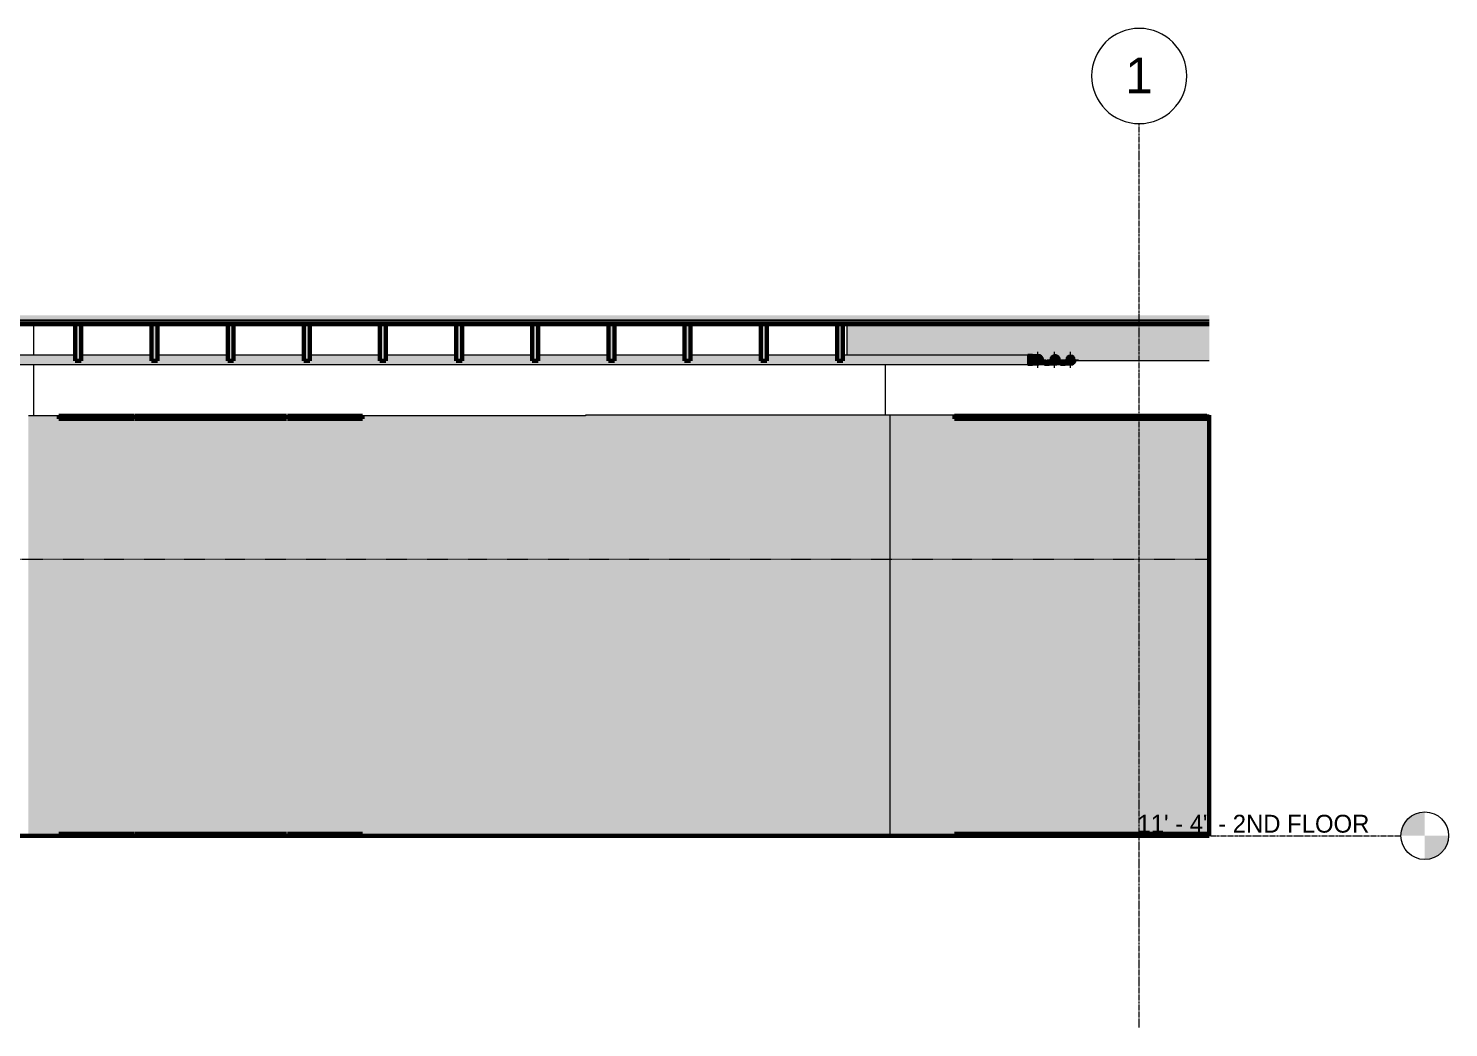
# Model space of a CAD drawing. Header units: inches. Extents: x -3547 to 1531, y 88 to 469.
# Drawn here: x -1396.8 to -1038.8, y 87.6 to 339.5 of the extents above; entities that cross this region are included whole.
import ezdxf

# ---------------------------------------------------------------- set-up
doc = ezdxf.new("R2010")
doc.units = ezdxf.units.IN
doc.header["$MEASUREMENT"] = 0
doc.linetypes.add('Aligning Line 1_8_', pattern=[0.25, 0.125, -0.125])
doc.linetypes.add('Grid Line 1_2_', pattern=[0.875, 0.5, -0.125, 0.125, -0.125])
for name, color, linetype, lineweight in [('0-2', 254, 'Continuous', 5), ('0-3', 165, 'Continuous', 5), ('0-4', 10, 'Continuous', 5), ('A-CLNG', 13, 'Continuous', 18), ('A-CLNG-1', 13, 'Continuous', 60), ('A-FLOR', 192, 'Continuous', 18), ('A-FLOR-1', 31, 'Continuous', 18), ('A-FLOR-2', 8, 'Continuous', 5), ('A-FLOR-3', 7, 'Continuous', 18), ('A-FLOR-4', 250, 'Continuous', 60), ('A-FLOR-5', 192, 'Continuous', 60), ('A-FLOR-LEVL', 51, 'Continuous', 9), ('A-FLOR-LEVL-1', 51, 'Grid Line 1_2_', 9), ('A-FLOR-LEVL-2', 9, 'Continuous', 9), ('A-FLOR-LEVL-3', 147, 'Continuous', 9), ('A-FLOR-MCUT-1', 7, 'Continuous', 18), ('A-FLOR-PATT-1', 253, 'Continuous', 9), ('G-ANNO-SYMB-1', 147, 'Aligning Line 1_8_', 9), ('I-WALL', 2, 'Continuous', 18), ('I-WALL-1', 2, 'Continuous', 5), ('I-WALL-2', 2, 'Continuous', 60), ('P-PIPE', 3, 'Continuous', 9), ('P-PIPE-1', 3, 'Continuous', 5), ('P-PIPE-CNTR', 3, 'Continuous', 9), ('S-BEAM', 12, 'Continuous', 9), ('S-BEAM-1', 12, 'Continuous', 60), ('S-GRID-1', 1, 'Grid Line 1_2_', 9), ('S-GRID-IDEN', 1, 'Continuous', 9), ('S-GRID-IDEN-1', 147, 'Continuous', 9)]:
    doc.layers.add(name, color=color, linetype=linetype, lineweight=lineweight)
doc.styles.add('Arial', font='arial.ttf', dxfattribs={"height": 9})
doc.styles.add('Century Gothic', font='ufonts.com_century-gothic.ttf', dxfattribs={"height": 4.5})
pattern_1 = [(0, (0.359, 0), (15.36, 3.84), [0.634, -10.886, 0.634, -10.886, -61.44]), (0, (0.359, 0), (15.36, 3.84), [-23.04, 0.634, -22.406, 0.634, -10.886, -26.88]), (0, (0.359, 0), (15.36, 3.84), [-57.6, 0.634, -7.046, 0.634, -18.566]), (120, (6.119, 1.92), (-11.0055376, 11.38215), [0.634, -10.886, 0.634, -10.886, -61.44]), (120, (6.119, 1.92), (-11.0055376, 11.38215), [-23.04, 0.634, -22.406, 0.634, -10.886, -26.88]), (120, (6.119, 1.92), (-11.0055376, 11.38215), [-57.6, 0.634, -7.046, 0.634, -18.566]), (240, (8.039, 9.6), (-4.3544624, -15.22215), [0.634, -10.886, 0.634, -10.886, -61.44]), (240, (8.039, 9.6), (-4.3544624, -15.22215), [-23.04, 0.634, -22.406, 0.634, -10.886, -26.88]), (240, (8.039, 9.6), (-4.3544624, -15.22215), [-57.6, 0.634, -7.046, 0.634, -18.566])]

# ---------------------------------------------------------------- blocks, each defined once
blk = doc.blocks.new('Level - Level Head - Circle-V13-Elevation 10 - c')
at = {"layer": 'A-FLOR-LEVL'}
h = blk.add_hatch(color=256, dxfattribs=at)
edge = h.paths.add_edge_path(flags=0)
edge.add_line((3553.3, 136), (3547.3, 136))
edge.add_arc((3553.3, 136), 6, 90, 180, ccw=False)
edge.add_line((3553.3, 142), (3553.3, 136))
h = blk.add_hatch(color=256, dxfattribs=at)
edge = h.paths.add_edge_path(flags=0)
edge.add_line((3553.3, 130), (3553.3, 136))
edge.add_line((3553.3, 136), (3559.3, 136))
edge.add_arc((3553.3, 136), 6, -90, 0, ccw=False)
at = {"layer": 'A-FLOR-LEVL-2'}
blk.add_circle((3553.3, 136), 6, dxfattribs=at)
blk = doc.blocks.new('CTR - 2nd Phase_rvt-2-Elevation 10 - c')
at = {"layer": 'A-FLOR-LEVL-1'}
blk.add_line((2400.34, 136), (3547.3, 136), dxfattribs=at)
at = {"layer": '0-2'}
blk.add_blockref('Level - Level Head - Circle-V13-Elevation 10 - c', (0, 0), dxfattribs=at)
at = {"layer": 'A-FLOR-LEVL', "insert": (3480.87, 141.28), "char_height": 4.5, "width": 73.629, "attachment_point": 1, "style": 'Century Gothic'}
blk.add_mtext('11\' - 4" - 2ND FLOOR', dxfattribs=at)
blk = doc.blocks.new('Level - Level Head - Circle-V14-Elevation 10 - c')
at = {"layer": 'A-FLOR-LEVL'}
h = blk.add_hatch(color=256, dxfattribs=at)
edge = h.paths.add_edge_path(flags=0)
edge.add_line((3553.3, 136), (3547.3, 136))
edge.add_arc((3553.3, 136), 6, 90, 180, ccw=False)
edge.add_line((3553.3, 142), (3553.3, 136))
h = blk.add_hatch(color=256, dxfattribs=at)
edge = h.paths.add_edge_path(flags=0)
edge.add_line((3553.3, 130), (3553.3, 136))
edge.add_line((3553.3, 136), (3559.3, 136))
edge.add_arc((3553.3, 136), 6, 270, 360, ccw=False)
at = {"layer": 'A-FLOR-LEVL-3'}
blk.add_circle((3553.3, 136), 6, dxfattribs=at)
blk = doc.blocks.new('CTR - 1st Phase - Unit Layouts_rvt-2-Elevation 10 - c')
at = {"layer": 'A-FLOR-LEVL-1'}
blk.add_line((2400.34, 136), (3547.3, 136), dxfattribs=at)
at = {"layer": '0-3'}
blk.add_blockref('Level - Level Head - Circle-V14-Elevation 10 - c', (0, 0), dxfattribs=at)
at = {"layer": 'A-FLOR-LEVL', "insert": (3480.87, 141.28), "char_height": 4.5, "width": 73.629, "attachment_point": 1, "style": 'Century Gothic'}
blk.add_mtext('11\' - 4" - 2ND FLOOR', dxfattribs=at)
blk = doc.blocks.new('Grid - Grid Head - Circle-50561-Elevation 10 - c')
at = {"layer": 'S-GRID-IDEN-1'}
for start, end in [(0, 180), (180, 360)]:
    blk.add_arc((3481.32, 327.54), 12, start, end, dxfattribs=at)
blk = doc.blocks.new('CTR - 1st Phase - Shell_rvt-2-Elevation 10 - c')
at = {"layer": 'A-FLOR-1'}
blk.add_hatch(color=256, dxfattribs=at).paths.add_polyline_path([(2547.17, 265), (3498.95, 265), (3498.95, 265.75), (2448.71, 265.75), (2448.71, 265), (2538.97, 265)], flags=0)
at = {"layer": 'A-FLOR-2'}
blk.add_hatch(color=256, dxfattribs=at).paths.add_polyline_path([(3466.13, 265.75), (3498.95, 265.75), (3498.95, 266), (2448.71, 266), (2448.71, 265.75), (3457.92, 265.75)], flags=0)
at = {"layer": 'A-FLOR-PATT-1'}
h = blk.add_hatch(dxfattribs=at)
h.set_pattern_fill('FP_2', color=256, style=0, pattern_type=2)
h.set_pattern_definition(pattern_1)
h.paths.add_polyline_path([(3466.13, 266), (3498.95, 266), (3498.95, 267.18), (2448.71, 267.18), (2448.71, 266), (3457.92, 266)], flags=0)
h = blk.add_hatch(dxfattribs=at)
h.set_pattern_fill('FP_2', color=256, style=0, pattern_type=2)
h.set_pattern_definition(pattern_1)
h.paths.add_polyline_path([(2973.83, 135.98), (3498.95, 135.98), (3498.95, 136), (2448.71, 136), (2448.71, 135.98), (2908.19, 135.98)], flags=0)
at = {"layer": 'A-FLOR-3'}
for p, q in [((3202.57, 265), (3202.57, 257.19)), ((3202.57, 254.81), (3202.57, 241.88)), ((3417.27, 254.81), (3417.27, 242))]:
    blk.add_line(p, q, dxfattribs=at)
at = {"layer": 'A-FLOR-4'}
for p, q in [((2448.71, 265), (3498.95, 265)), ((3498.95, 136), (2448.71, 136))]:
    blk.add_line(p, q, dxfattribs=at)
at = {"layer": 'A-FLOR-LEVL-1'}
blk.add_line((2400.34, 136), (3547.3, 136), dxfattribs=at)
at = {"layer": 'A-FLOR-MCUT-1'}
for p, q in [((3498.95, 266), (2448.71, 266)), ((3498.95, 265.75), (2448.71, 265.75))]:
    blk.add_line(p, q, dxfattribs=at)
at = {"layer": 'G-ANNO-SYMB-1'}
blk.add_line((2448.71, 205.76), (3498.95, 205.76), dxfattribs=at)
at = {"layer": 'S-GRID-1'}
blk.add_line((3481.32, 87.62), (3481.32, 315.54), dxfattribs=at)
at = {"layer": '0-3'}
for name in ['Grid - Grid Head - Circle-50561-Elevation 10 - c', 'Level - Level Head - Circle-V14-Elevation 10 - c']:
    blk.add_blockref(name, (0, 0), dxfattribs=at)
at = {"layer": 'A-FLOR-LEVL', "insert": (3480.87, 141.28), "char_height": 4.5, "width": 73.629, "attachment_point": 1, "style": 'Century Gothic'}
blk.add_mtext('11\' - 4" - 2ND FLOOR', dxfattribs=at)
at = {"layer": 'S-GRID-IDEN', "insert": (3477.76, 332.18), "char_height": 9, "width": 8.484, "attachment_point": 1, "style": 'Arial'}
blk.add_mtext('1', dxfattribs=at)
blk = doc.blocks.new('CTR - 1st Phase -Stairs _ Elevators_rvt-2-Elevation 10 - c')
at = {"layer": 'A-FLOR-LEVL-1'}
blk.add_line((2400.34, 136), (3547.3, 136), dxfattribs=at)
at = {"layer": '0-3'}
blk.add_blockref('Level - Level Head - Circle-V14-Elevation 10 - c', (0, 0), dxfattribs=at)
at = {"layer": 'A-FLOR-LEVL', "insert": (3480.87, 141.28), "char_height": 4.5, "width": 73.629, "attachment_point": 1, "style": 'Century Gothic'}
blk.add_mtext('11\' - 4" - 2ND FLOOR', dxfattribs=at)
blk = doc.blocks.new('Dimension Lumber - 2x10-2055076-Elevation 10 - c')
at = {"layer": 'S-BEAM'}
blk.add_hatch(color=256, dxfattribs=at).paths.add_polyline_path([(3387.16, 255.75), (3387.44, 255.75), (3387.44, 265), (3385.94, 265), (3385.94, 255.75), (3386.13, 255.75)], flags=0)
at = {"layer": 'S-BEAM-1'}
for p, q in [((3387.44, 265), (3385.94, 265)), ((3385.94, 265), (3385.94, 255.75)), ((3387.44, 255.75), (3387.44, 265)), ((3385.94, 255.75), (3387.44, 255.75))]:
    blk.add_line(p, q, dxfattribs=at)
blk = doc.blocks.new('Dimension Lumber - 2x10-2055077-Elevation 10 - c')
at = {"layer": 'S-BEAM'}
blk.add_hatch(color=256, dxfattribs=at).paths.add_polyline_path([(3251.55, 255.75), (3253.05, 255.76), (3253.05, 265), (3251.55, 265), (3251.55, 255.76)], flags=0)
at = {"layer": 'S-BEAM-1'}
for p, q in [((3253.05, 265), (3251.55, 265)), ((3251.55, 265), (3251.55, 255.75)), ((3253.05, 255.75), (3253.05, 265)), ((3251.55, 255.75), (3253.05, 255.75))]:
    blk.add_line(p, q, dxfattribs=at)
blk = doc.blocks.new('Dimension Lumber - 2x10-2056818-Elevation 10 - c')
at = {"layer": 'S-BEAM'}
h = blk.add_hatch(color=256, dxfattribs=at)
h.paths.add_polyline_path([(3455.68, 257.34), (3455.33, 257.27), (3455.43, 257.3), (3455.64, 257.34)], flags=0)
h.paths.add_polyline_path([(3458.85, 255.75), (3458.81, 256), (3458.85, 256.31), (3458.97, 256.59), (3459.16, 256.84), (3459.41, 257.03), (3459.69, 257.15), (3460, 257.19), (3460.31, 257.15), (3460.59, 257.03), (3460.84, 256.84), (3461.03, 256.59), (3461.15, 256.31), (3461.19, 256), (3461.15, 255.75), (3462.85, 255.75), (3462.81, 256), (3462.85, 256.31), (3462.97, 256.59), (3463.16, 256.84), (3463.41, 257.03), (3463.69, 257.15), (3464.08, 257.18), (3464.31, 257.15), (3464.59, 257.03), (3464.84, 256.84), (3465.03, 256.59), (3465.15, 256.31), (3465.19, 256), (3465.15, 255.75), (3498.95, 255.75), (3498.95, 265), (3407.67, 265), (3407.67, 257.19), (3453.23, 257.19), (3453.23, 257.34), (3455.87, 257.33), (3456.11, 257.3), (3456.43, 257.16), (3456.72, 256.93), (3456.92, 256.67), (3457.06, 256.31), (3457.1, 256), (3457.07, 255.75), (3458.81, 255.75)], flags=0)
for p, q in [((3407.67, 257.19), (3407.67, 265)), ((3458.85, 255.75), (3457.07, 255.75)), ((3462.85, 255.75), (3461.15, 255.75)), ((3498.95, 255.75), (3465.15, 255.75))]:
    blk.add_line(p, q, dxfattribs=at)
blk = doc.blocks.new('Elbow - PVC - Sch 40 - Standard-2079255-Elevation 10 - c')
at = {"layer": 'P-PIPE'}
for points in [[(3462.62, 254.66), (3462.62, 255.75), (3461.47, 255.75), (3461.47, 254.66), (3462.03, 254.66)], [(3462.62, 254.66), (3463.92, 254.67), (3463.61, 254.72), (3463.27, 254.88), (3463, 255.11), (3462.82, 255.37), (3462.7, 255.67), (3462.69, 255.75), (3462.62, 255.75), (3462.62, 254.7)], [(3464, 254.66), (3464.35, 254.7), (3464.73, 254.88), (3464.95, 255.05), (3465.19, 255.38), (3465.3, 255.69), (3465.31, 255.75), (3465.15, 255.75), (3465.15, 255.69), (3464.99, 255.36), (3464.84, 255.16), (3464.59, 254.97), (3464.31, 254.85), (3464, 254.81), (3463.62, 254.88), (3463.35, 255.01), (3463.16, 255.16), (3462.97, 255.41), (3462.81, 255.75), (3462.69, 255.75), (3462.7, 255.65), (3462.85, 255.31), (3463.05, 255.05), (3463.41, 254.8), (3463.69, 254.7)]]:
    blk.add_hatch(color=256, dxfattribs=at).paths.add_polyline_path(points, flags=0)
for q in [(3461.47, 255.75), (3462.62, 254.66)]:
    blk.add_line((3461.47, 254.66), q, dxfattribs=at)
at = {"layer": 'P-PIPE', "flags": 128}
for points in [[(3464, 254.66), (3464, 254.66), (3464, 254.66), (3463.99, 254.66), (3463.98, 254.66), (3463.97, 254.66), (3463.96, 254.66), (3463.95, 254.66), (3463.93, 254.66), (3463.91, 254.66), (3463.89, 254.66), (3463.87, 254.66), (3463.84, 254.66), (3463.82, 254.66), (3463.79, 254.66), (3463.76, 254.66), (3463.73, 254.66), (3463.69, 254.66), (3463.66, 254.66), (3463.62, 254.66), (3463.58, 254.66), (3463.54, 254.66), (3463.5, 254.66), (3463.46, 254.66), (3463.41, 254.66), (3463.37, 254.66), (3463.32, 254.66), (3463.27, 254.66), (3463.22, 254.66), (3463.17, 254.66), (3463.12, 254.66), (3463.07, 254.66), (3463.02, 254.66), (3462.97, 254.66), (3462.91, 254.66), (3462.86, 254.66), (3462.8, 254.66), (3462.75, 254.66), (3462.69, 254.66), (3462.64, 254.66), (3462.62, 254.66)], [(3465.32, 255.73), (3465.31, 255.68), (3465.29, 255.63), (3465.28, 255.58), (3465.26, 255.53), (3465.24, 255.48), (3465.22, 255.43), (3465.19, 255.38), (3465.17, 255.33), (3465.14, 255.29), (3465.11, 255.24), (3465.08, 255.2), (3465.05, 255.15), (3465.01, 255.11), (3464.97, 255.07), (3464.94, 255.04), (3464.9, 255), (3464.86, 254.96), (3464.81, 254.93), (3464.77, 254.9), (3464.73, 254.87), (3464.68, 254.84), (3464.63, 254.81), (3464.59, 254.79), (3464.54, 254.77), (3464.49, 254.75), (3464.44, 254.73), (3464.39, 254.71), (3464.33, 254.7), (3464.28, 254.69), (3464.23, 254.68), (3464.18, 254.67), (3464.12, 254.66), (3464.07, 254.66), (3464.01, 254.66), (3464, 254.66)]]:
    blk.add_lwpolyline(points, dxfattribs=at)
at = {"layer": 'P-PIPE'}
blk.add_arc((3464, 256), 1.34, 190.7804, 349.2196, dxfattribs=at)
blk = doc.blocks.new('Elbow - PVC - Sch 40 - Standard-V7-Elevation 10 - c')
at = {"layer": 'P-PIPE'}
for points in [[(3457.92, 254.66), (3458.62, 254.66), (3458.62, 255.75), (3457.47, 255.75), (3457.47, 254.66)], [(3458.62, 254.66), (3459.92, 254.67), (3459.65, 254.7), (3459.27, 254.88), (3459, 255.11), (3458.8, 255.41), (3458.7, 255.69), (3458.69, 255.75), (3458.62, 255.75), (3458.62, 254.7)], [(3460, 254.66), (3460.35, 254.7), (3460.73, 254.88), (3461, 255.11), (3461.2, 255.41), (3461.3, 255.69), (3461.31, 255.75), (3461.15, 255.75), (3461.15, 255.69), (3460.99, 255.36), (3460.84, 255.16), (3460.59, 254.97), (3460.31, 254.85), (3459.97, 254.82), (3459.62, 254.88), (3459.35, 255.01), (3459.16, 255.16), (3458.95, 255.46), (3458.81, 255.75), (3458.69, 255.75), (3458.7, 255.65), (3458.85, 255.31), (3459.05, 255.05), (3459.41, 254.8), (3459.65, 254.7), (3459.97, 254.66)]]:
    blk.add_hatch(color=256, dxfattribs=at).paths.add_polyline_path(points, flags=0)
for q in [(3457.47, 255.75), (3458.62, 254.66)]:
    blk.add_line((3457.47, 254.66), q, dxfattribs=at)
at = {"layer": 'P-PIPE', "flags": 128}
for points in [[(3460, 254.66), (3460, 254.66), (3460, 254.66), (3459.99, 254.66), (3459.98, 254.66), (3459.97, 254.66), (3459.96, 254.66), (3459.95, 254.66), (3459.93, 254.66), (3459.91, 254.66), (3459.89, 254.66), (3459.87, 254.66), (3459.84, 254.66), (3459.82, 254.66), (3459.79, 254.66), (3459.76, 254.66), (3459.73, 254.66), (3459.69, 254.66), (3459.66, 254.66), (3459.62, 254.66), (3459.58, 254.66), (3459.54, 254.66), (3459.5, 254.66), (3459.46, 254.66), (3459.41, 254.66), (3459.37, 254.66), (3459.32, 254.66), (3459.27, 254.66), (3459.22, 254.66), (3459.17, 254.66), (3459.12, 254.66), (3459.07, 254.66), (3459.02, 254.66), (3458.97, 254.66), (3458.91, 254.66), (3458.86, 254.66), (3458.8, 254.66), (3458.75, 254.66), (3458.69, 254.66), (3458.64, 254.66), (3458.62, 254.66)], [(3459.75, 257.34), (3459.78, 257.34), (3459.81, 257.34), (3459.84, 257.34), (3459.86, 257.34), (3459.89, 257.34), (3459.91, 257.34), (3459.93, 257.34), (3459.94, 257.34), (3459.96, 257.34), (3459.97, 257.34), (3459.98, 257.34), (3459.99, 257.34), (3459.99, 257.34), (3460, 257.34), (3460, 257.34), (3460, 257.34)], [(3461.34, 256), (3461.34, 255.95), (3461.34, 255.89), (3461.33, 255.84), (3461.33, 255.79), (3461.32, 255.73), (3461.31, 255.68), (3461.29, 255.63), (3461.28, 255.58), (3461.26, 255.53), (3461.24, 255.48), (3461.22, 255.43), (3461.19, 255.38), (3461.17, 255.33), (3461.14, 255.29), (3461.11, 255.24), (3461.08, 255.2), (3461.05, 255.15), (3461.01, 255.11), (3460.97, 255.07), (3460.94, 255.04), (3460.9, 255), (3460.86, 254.96), (3460.81, 254.93), (3460.77, 254.9), (3460.73, 254.87), (3460.68, 254.84), (3460.63, 254.81), (3460.59, 254.79), (3460.54, 254.77), (3460.49, 254.75), (3460.44, 254.73), (3460.39, 254.71), (3460.33, 254.7), (3460.28, 254.69), (3460.23, 254.68), (3460.18, 254.67), (3460.12, 254.66), (3460.07, 254.66), (3460.01, 254.66), (3460, 254.66)], [(3460.03, 257.34), (3460.05, 257.34), (3460.11, 257.34), (3460.16, 257.33), (3460.21, 257.33), (3460.27, 257.32), (3460.32, 257.31), (3460.37, 257.29), (3460.42, 257.28), (3460.47, 257.26), (3460.52, 257.24), (3460.57, 257.22), (3460.62, 257.19), (3460.67, 257.17), (3460.71, 257.14), (3460.76, 257.11), (3460.8, 257.08), (3460.85, 257.05), (3460.89, 257.01), (3460.93, 256.97), (3460.96, 256.94), (3461, 256.9), (3461.04, 256.86), (3461.07, 256.81), (3461.1, 256.77), (3461.13, 256.73), (3461.16, 256.68), (3461.19, 256.63), (3461.21, 256.59), (3461.23, 256.54), (3461.25, 256.49), (3461.27, 256.44), (3461.29, 256.39), (3461.3, 256.33), (3461.31, 256.28), (3461.32, 256.23), (3461.33, 256.18), (3461.34, 256.12), (3461.34, 256.07), (3461.34, 256.01), (3461.34, 256)]]:
    blk.add_lwpolyline(points, dxfattribs=at)
at = {"layer": 'P-PIPE'}
blk.add_arc((3460, 256), 1.34, 190.7804, 349.2196, dxfattribs=at)
blk = doc.blocks.new('Elbow - PVC - Sch 40 - Standard-V8-Elevation 10 - c')
at = {"layer": 'P-PIPE'}
for points in [[(3453.82, 256), (3454.38, 256), (3454.38, 257.34), (3453.23, 257.34), (3453.23, 256)], [(3454.38, 254.66), (3454.38, 256), (3453.23, 256), (3453.23, 254.66), (3453.82, 254.66)], [(3454.41, 256), (3454.46, 256.35), (3454.61, 256.69), (3454.85, 256.98), (3455.14, 257.19), (3455.43, 257.31), (3455.64, 257.34), (3454.59, 257.34), (3454.38, 257.34), (3454.38, 256), (3454.4, 256)], [(3455.76, 254.66), (3455.37, 254.72), (3455.02, 254.88), (3454.76, 255.11), (3454.56, 255.41), (3454.45, 255.69), (3454.4, 256), (3454.38, 256), (3454.38, 254.66), (3455.68, 254.66)]]:
    blk.add_hatch(color=256, dxfattribs=at).paths.add_polyline_path(points, flags=0)
h = blk.add_hatch(color=256, dxfattribs=at)
h.paths.add_polyline_path([(3455.76, 254.66), (3456.11, 254.7), (3456.49, 254.88), (3456.71, 255.05), (3456.95, 255.41), (3457.06, 255.69), (3457.1, 256), (3457.06, 256.35), (3456.9, 256.7), (3456.71, 256.95), (3456.35, 257.2), (3456.11, 257.3), (3455.76, 257.34), (3455.41, 257.3), (3455.06, 257.15), (3454.79, 256.93), (3454.57, 256.62), (3454.46, 256.33), (3454.41, 255.99), (3454.46, 255.65), (3454.61, 255.31), (3454.85, 255.02), (3455.16, 254.8), (3455.45, 254.7)], flags=0)
h.paths.add_polyline_path([(3455.76, 254.81), (3455.38, 254.88), (3455.11, 255.01), (3454.92, 255.16), (3454.73, 255.41), (3454.6, 255.75), (3454.57, 256), (3454.61, 256.31), (3454.73, 256.59), (3454.92, 256.84), (3455.16, 257.03), (3455.45, 257.15), (3455.76, 257.19), (3456.06, 257.15), (3456.39, 257), (3456.6, 256.84), (3456.79, 256.59), (3456.9, 256.31), (3456.94, 256), (3456.9, 255.68), (3456.75, 255.36), (3456.6, 255.16), (3456.35, 254.97), (3456.06, 254.85), (3455.76, 254.81)], flags=0)
for p, q in [((3454.38, 257.34), (3453.23, 257.34)), ((3453.23, 256), (3453.23, 257.34)), ((3453.23, 254.66), (3453.23, 256)), ((3453.23, 254.66), (3454.38, 254.66))]:
    blk.add_line(p, q, dxfattribs=at)
at = {"layer": 'P-PIPE', "flags": 128}
for points in [[(3454.38, 257.34), (3454.44, 257.34), (3454.49, 257.34), (3454.55, 257.34), (3454.6, 257.34), (3454.66, 257.34), (3454.71, 257.34), (3454.76, 257.34), (3454.81, 257.34), (3454.87, 257.34), (3454.92, 257.34), (3454.97, 257.34), (3455.02, 257.34), (3455.07, 257.34), (3455.11, 257.34), (3455.16, 257.34), (3455.2, 257.34), (3455.25, 257.34), (3455.29, 257.34), (3455.33, 257.34), (3455.37, 257.34), (3455.41, 257.34), (3455.44, 257.34), (3455.48, 257.34), (3455.51, 257.34), (3455.54, 257.34), (3455.57, 257.34), (3455.6, 257.34), (3455.62, 257.34), (3455.64, 257.34), (3455.66, 257.34), (3455.68, 257.34), (3455.7, 257.34), (3455.71, 257.34), (3455.73, 257.34), (3455.74, 257.34), (3455.75, 257.34), (3455.75, 257.34), (3455.76, 257.34), (3455.76, 257.34), (3455.76, 257.34)], [(3455.76, 254.66), (3455.76, 254.66), (3455.75, 254.66), (3455.75, 254.66), (3455.74, 254.66), (3455.73, 254.66), (3455.72, 254.66), (3455.7, 254.66), (3455.69, 254.66), (3455.67, 254.66), (3455.65, 254.66), (3455.63, 254.66), (3455.6, 254.66), (3455.58, 254.66), (3455.55, 254.66), (3455.52, 254.66), (3455.49, 254.66), (3455.45, 254.66), (3455.42, 254.66), (3455.38, 254.66), (3455.34, 254.66), (3455.3, 254.66), (3455.26, 254.66), (3455.22, 254.66), (3455.17, 254.66), (3455.13, 254.66), (3455.08, 254.66), (3455.03, 254.66), (3454.98, 254.66), (3454.93, 254.66), (3454.88, 254.66), (3454.83, 254.66), (3454.78, 254.66), (3454.72, 254.66), (3454.67, 254.66), (3454.62, 254.66), (3454.56, 254.66), (3454.51, 254.66), (3454.45, 254.66), (3454.4, 254.66), (3454.38, 254.66)], [(3455.76, 257.34), (3455.81, 257.34), (3455.86, 257.34), (3455.92, 257.33), (3455.97, 257.33), (3456.02, 257.32), (3456.08, 257.31), (3456.13, 257.29), (3456.18, 257.28), (3456.23, 257.26), (3456.28, 257.24), (3456.33, 257.22), (3456.38, 257.19), (3456.43, 257.17), (3456.47, 257.14), (3456.52, 257.11), (3456.56, 257.08), (3456.6, 257.05), (3456.64, 257.01), (3456.68, 256.97), (3456.72, 256.94), (3456.76, 256.9), (3456.79, 256.86), (3456.83, 256.81), (3456.86, 256.77), (3456.89, 256.73), (3456.92, 256.68), (3456.94, 256.63), (3456.97, 256.59), (3456.99, 256.54), (3457.01, 256.49), (3457.03, 256.44), (3457.04, 256.39), (3457.06, 256.33), (3457.07, 256.28), (3457.08, 256.23), (3457.09, 256.18), (3457.1, 256.12), (3457.1, 256.07), (3457.1, 256.01), (3457.1, 256)], [(3457.1, 256), (3457.1, 255.95), (3457.1, 255.89), (3457.09, 255.84), (3457.08, 255.79), (3457.07, 255.73), (3457.06, 255.68), (3457.05, 255.63), (3457.03, 255.58), (3457.02, 255.53), (3457, 255.48), (3456.97, 255.43), (3456.95, 255.38), (3456.92, 255.33), (3456.9, 255.29), (3456.87, 255.24), (3456.84, 255.2), (3456.8, 255.15), (3456.77, 255.11), (3456.73, 255.07), (3456.69, 255.04), (3456.65, 255), (3456.61, 254.96), (3456.57, 254.93), (3456.53, 254.9), (3456.48, 254.87), (3456.44, 254.84), (3456.39, 254.81), (3456.34, 254.79), (3456.29, 254.77), (3456.24, 254.75), (3456.19, 254.73), (3456.14, 254.71), (3456.09, 254.7), (3456.04, 254.69), (3455.99, 254.68), (3455.93, 254.67), (3455.88, 254.66), (3455.83, 254.66), (3455.77, 254.66), (3455.76, 254.66)]]:
    blk.add_lwpolyline(points, dxfattribs=at)
at = {"layer": 'P-PIPE'}
for start, end in [(0, 180), (180, 0)]:
    blk.add_arc((3455.76, 256), 1.34, start, end, dxfattribs=at)
blk = doc.blocks.new('Level - Level Head - Circle-50818-Elevation 10 - c')
at = {"layer": 'A-FLOR-LEVL'}
h = blk.add_hatch(color=256, dxfattribs=at)
edge = h.paths.add_edge_path(flags=0)
edge.add_line((3553.3, 136), (3547.3, 136))
edge.add_arc((3553.3, 136), 6, 90, 180, ccw=False)
edge.add_line((3553.3, 142), (3553.3, 136))
h = blk.add_hatch(color=256, dxfattribs=at)
edge = h.paths.add_edge_path(flags=0)
edge.add_line((3553.3, 130), (3553.3, 136))
edge.add_line((3553.3, 136), (3559.3, 136))
edge.add_arc((3553.3, 136), 6, 270, 360, ccw=False)
blk.add_circle((3553.3, 136), 6, dxfattribs=at)

msp = doc.modelspace()

# ---------------------------------------------------------------- hatches: boundary and pattern name
at = {"layer": 'A-CLNG'}
h = msp.add_hatch(color=256, dxfattribs=at)
h.paths.add_polyline_path([(-1361.72, 241.07), (-1331.77, 241.07), (-1331.77, 241.82), (-1369.92, 241.82), (-1369.92, 241.07)], flags=0)
h.paths.add_polyline_path([(-1312.57, 241.07), (-1312.57, 241.82), (-1331.52, 241.82), (-1331.52, 241.07), (-1328.9, 241.07)], flags=0)
h.paths.add_polyline_path([(-1378.13, 241.07), (-1370.17, 241.07), (-1370.17, 241.82), (-1389.12, 241.82), (-1389.12, 241.07)], flags=0)
msp.add_hatch(color=256, dxfattribs=at).paths.add_polyline_path([(-1148.39, 241.07), (-1099.78, 241.07), (-1099.78, 241.82), (-1163.39, 241.82), (-1163.39, 241.07)], flags=0)
at = {"layer": 'A-FLOR'}
h = msp.add_hatch(color=256, dxfattribs=at)
h.paths.add_polyline_path([(-1357.2, 136), (-1331.77, 136), (-1331.77, 136.5), (-1369.92, 136.5), (-1369.92, 136), (-1361.72, 136)], flags=0)
h.paths.add_polyline_path([(-1389.12, 136), (-1370.17, 136), (-1370.17, 136.5), (-1389.12, 136.5)], flags=0)
h.paths.add_polyline_path([(-1312.57, 136), (-1312.57, 136.5), (-1331.52, 136.5), (-1331.52, 136), (-1325.2, 136)], flags=0)
msp.add_hatch(color=256, dxfattribs=at).paths.add_polyline_path([(-1099.78, 136), (-1099.78, 136.5), (-1163.39, 136.5), (-1163.39, 136)], flags=0)
at = {"layer": 'I-WALL'}
h = msp.add_hatch(color=256, dxfattribs=at)
h.paths.add_polyline_path([(-1396.79, 136), (-1389.12, 136), (-1389.12, 136.5), (-1370.17, 136.5), (-1370.17, 136), (-1369.92, 136), (-1369.92, 136.5), (-1331.77, 136.5), (-1331.77, 136), (-1331.52, 136), (-1331.52, 136.5), (-1312.57, 136.5), (-1312.57, 136), (-1256.39, 136), (-1256.39, 241.88), (-1396.79, 241.88), (-1396.79, 168.78)], flags=0)
h.paths.add_polyline_path([(-1331.52, 241.07), (-1331.52, 241.82), (-1312.57, 241.82), (-1312.57, 241.07), (-1328.9, 241.07)], flags=0)
h.paths.add_polyline_path([(-1331.77, 241.07), (-1369.92, 241.07), (-1369.92, 241.82), (-1331.77, 241.82)], flags=0)
h.paths.add_polyline_path([(-1389.12, 241.07), (-1389.12, 241.82), (-1370.17, 241.82), (-1370.17, 241.07), (-1378.13, 241.07)], flags=0)
at = {"layer": 'I-WALL-1'}
for points in [[(-1179.59, 136), (-1179.59, 242), (-1256.39, 242), (-1256.39, 136), (-1230.44, 136)], [(-1099.16, 136), (-1099.16, 242), (-1099.19, 242), (-1099.19, 136)]]:
    msp.add_hatch(color=256, dxfattribs=at).paths.add_polyline_path(points, flags=0)
h = msp.add_hatch(color=256, dxfattribs=at)
h.paths.add_polyline_path([(-1179.59, 136), (-1163.39, 136), (-1163.39, 136.5), (-1099.78, 136.5), (-1099.78, 136), (-1099.19, 136), (-1099.19, 242), (-1179.59, 242), (-1179.59, 201.58)], flags=0)
h.paths.add_polyline_path([(-1131.98, 241.07), (-1163.39, 241.07), (-1163.39, 241.82), (-1099.78, 241.82), (-1099.78, 241.07), (-1120.41, 241.07)], flags=0)
at = {"layer": 'P-PIPE'}
for points in [[(-1142.35, 254.81), (-1141.97, 254.88), (-1141.76, 254.97), (-1141.51, 255.16), (-1141.33, 255.41), (-1141.2, 255.75), (-1141.17, 256), (-1141.23, 256.36), (-1141.33, 256.59), (-1141.51, 256.84), (-1141.76, 257.03), (-1142.05, 257.15), (-1142.4, 257.18), (-1142.73, 257.12), (-1142.95, 257.03), (-1143.19, 256.84), (-1143.38, 256.59), (-1143.5, 256.31), (-1143.54, 256), (-1143.5, 255.69), (-1143.38, 255.41), (-1143.19, 255.16), (-1142.95, 254.97), (-1142.66, 254.85), (-1142.35, 254.81)], [(-1138.11, 254.81), (-1137.73, 254.88), (-1137.52, 254.97), (-1137.27, 255.16), (-1137.08, 255.41), (-1136.96, 255.75), (-1136.92, 256), (-1136.96, 256.31), (-1137.11, 256.63), (-1137.27, 256.84), (-1137.52, 257.03), (-1137.8, 257.15), (-1138.14, 257.18), (-1138.42, 257.15), (-1138.71, 257.03), (-1138.95, 256.84), (-1139.16, 256.54), (-1139.26, 256.31), (-1139.3, 256), (-1139.26, 255.69), (-1139.14, 255.41), (-1138.95, 255.16), (-1138.71, 254.97), (-1138.42, 254.85), (-1138.11, 254.81)], [(-1134.11, 254.81), (-1133.73, 254.88), (-1133.52, 254.97), (-1133.27, 255.16), (-1133.08, 255.41), (-1132.96, 255.75), (-1132.92, 256), (-1132.96, 256.31), (-1133.08, 256.59), (-1133.27, 256.84), (-1133.52, 257.03), (-1133.8, 257.15), (-1134.11, 257.19), (-1134.42, 257.15), (-1134.71, 257.03), (-1134.95, 256.84), (-1135.14, 256.59), (-1135.26, 256.31), (-1135.3, 256), (-1135.26, 255.69), (-1135.14, 255.41), (-1134.95, 255.16), (-1134.71, 254.97), (-1134.42, 254.85), (-1134.29, 254.84)]]:
    msp.add_hatch(color=256, dxfattribs=at).paths.add_polyline_path(points, flags=0)
at = {"layer": 'P-PIPE-1'}
h = msp.add_hatch(color=256, dxfattribs=at)
h.paths.add_polyline_path([(-1441.06, 256), (-1423.36, 256), (-1423.36, 257.19), (-1441.06, 257.19), (-1441.06, 256.21)], flags=0)
h.paths.add_polyline_path([(-1721.72, 256), (-1711.35, 256), (-1711.35, 257.19), (-1729.05, 257.17), (-1729.05, 256), (-1722.74, 256)], flags=0)
h.paths.add_polyline_path([(-2089.88, 256), (-1960.94, 256), (-1960.94, 257.19), (-2089.88, 257.19), (-2089.88, 256.31)], flags=0)
h.paths.add_polyline_path([(-1144.89, 256), (-1144.89, 257.19), (-1191.47, 257.19), (-1191.47, 256), (-1145.32, 256)], flags=0)
h.paths.add_polyline_path([(-1709.85, 256), (-1692.15, 256), (-1692.15, 257.19), (-1709.85, 257.17), (-1709.85, 256.12)], flags=0)
h.paths.add_polyline_path([(-1192.97, 256), (-1192.97, 257.19), (-1210.67, 257.19), (-1210.67, 256), (-1193.52, 256)], flags=0)
h.paths.add_polyline_path([(-1730.55, 256), (-1730.55, 257.19), (-1748.25, 257.17), (-1748.25, 256), (-1730.95, 256)], flags=0)
h.paths.add_polyline_path([(-1212.17, 256), (-1212.17, 257.19), (-1229.87, 257.19), (-1229.87, 256), (-1213.01, 256)], flags=0)
h.paths.add_polyline_path([(-1690.65, 256), (-1672.95, 256), (-1672.95, 257.19), (-1690.65, 257.17), (-1690.65, 256.13)], flags=0)
h.paths.add_polyline_path([(-1231.37, 256), (-1231.37, 257.19), (-1249.07, 257.19), (-1249.07, 256), (-1231.47, 256)], flags=0)
h.paths.add_polyline_path([(-1250.57, 256), (-1250.57, 257.19), (-1268.27, 257.19), (-1268.27, 256), (-1250.96, 256)], flags=0)
h.paths.add_polyline_path([(-1671.45, 256), (-1653.75, 256), (-1653.75, 257.19), (-1671.45, 257.17), (-1671.45, 256.14)], flags=0)
h.paths.add_polyline_path([(-1749.75, 256), (-1749.75, 257.19), (-1767.44, 257.17), (-1767.44, 256), (-1750.43, 256)], flags=0)
h.paths.add_polyline_path([(-1269.77, 256), (-1269.77, 257.19), (-1287.46, 257.19), (-1287.46, 256), (-1270.44, 256)], flags=0)
h.paths.add_polyline_path([(-1288.96, 256), (-1288.96, 257.19), (-1306.66, 257.19), (-1306.66, 256), (-1289.93, 256)], flags=0)
h.paths.add_polyline_path([(-1652.25, 256), (-1634.55, 256), (-1634.55, 257.19), (-1652.25, 257.17), (-1652.25, 256.14)], flags=0)
h.paths.add_polyline_path([(-1959.44, 256), (-1941.74, 256), (-1941.74, 257.19), (-1959.44, 257.18), (-1959.44, 256.04)], flags=0)
h.paths.add_polyline_path([(-1308.16, 256), (-1308.16, 257.19), (-1325.86, 257.19), (-1325.86, 256), (-1308.39, 256)], flags=0)
h.paths.add_polyline_path([(-1768.94, 256), (-1768.94, 257.19), (-1786.64, 257.17), (-1786.64, 256), (-1769.92, 256)], flags=0)
h.paths.add_polyline_path([(-1633.05, 256), (-1615.35, 256), (-1615.35, 257.19), (-1633.05, 257.17), (-1633.05, 256.15)], flags=0)
h.paths.add_polyline_path([(-1327.36, 256), (-1327.36, 257.19), (-1345.06, 257.19), (-1345.06, 256), (-1327.88, 256)], flags=0)
h.paths.add_polyline_path([(-1940.24, 256), (-1922.54, 256), (-1922.54, 257.19), (-1940.24, 257.18), (-1940.24, 256.05)], flags=0)
h.paths.add_polyline_path([(-1613.85, 256), (-1596.15, 256), (-1596.15, 257.19), (-1613.85, 257.17), (-1613.85, 256.15)], flags=0)
h.paths.add_polyline_path([(-1346.56, 256), (-1346.56, 257.19), (-1364.26, 257.19), (-1364.26, 256), (-1347.36, 256)], flags=0)
h.paths.add_polyline_path([(-1788.14, 256), (-1788.14, 257.19), (-1805.84, 257.18), (-1805.84, 256), (-1788.38, 256)], flags=0)
h.paths.add_polyline_path([(-1594.65, 256), (-1576.95, 256), (-1576.95, 257.19), (-1594.65, 257.17), (-1594.65, 256.16)], flags=0)
h.paths.add_polyline_path([(-1921.04, 256), (-1903.34, 256), (-1903.34, 257.19), (-1921.04, 257.18), (-1921.04, 256.05)], flags=0)
h.paths.add_polyline_path([(-1365.76, 256), (-1365.76, 257.19), (-1383.46, 257.19), (-1383.46, 256), (-1365.83, 256)], flags=0)
h.paths.add_polyline_path([(-1384.96, 256), (-1384.96, 257.19), (-1402.66, 257.19), (-1402.66, 256), (-1385.31, 256)], flags=0)
h.paths.add_polyline_path([(-1575.45, 256), (-1557.75, 256), (-1557.75, 257.19), (-1575.45, 257.19), (-1575.45, 256.17)], flags=0)
h.paths.add_polyline_path([(-1807.34, 256), (-1807.34, 257.19), (-1825.04, 257.18), (-1825.04, 256), (-1807.87, 256)], flags=0)
h.paths.add_polyline_path([(-1901.84, 256), (-1884.14, 256), (-1884.14, 257.19), (-1901.84, 257.18), (-1901.84, 256.06)], flags=0)
h.paths.add_polyline_path([(-1404.16, 256), (-1404.16, 257.19), (-1421.86, 257.19), (-1421.86, 256), (-1404.8, 256)], flags=0)
h.paths.add_polyline_path([(-1556.25, 256), (-1538.55, 256), (-1538.55, 257.19), (-1556.25, 257.19), (-1556.25, 256.17)], flags=0)
h.paths.add_polyline_path([(-1882.64, 256), (-1864.94, 256), (-1864.94, 257.19), (-1882.64, 257.18), (-1882.64, 256.07)], flags=0)
h.paths.add_polyline_path([(-1537.05, 256), (-1519.35, 256), (-1519.35, 257.19), (-1537.05, 257.19), (-1537.05, 256.18)], flags=0)
h.paths.add_polyline_path([(-1826.54, 256), (-1826.54, 257.19), (-1844.24, 257.18), (-1844.24, 256), (-1827.35, 256)], flags=0)
h.paths.add_polyline_path([(-1442.56, 256), (-1442.56, 257.19), (-1460.26, 257.19), (-1460.26, 256), (-1442.75, 256)], flags=0)
h.paths.add_polyline_path([(-1517.85, 256), (-1500.16, 256), (-1500.16, 257.19), (-1517.85, 257.19), (-1517.85, 256.19)], flags=0)
h.paths.add_polyline_path([(-1461.76, 256), (-1461.76, 257.19), (-1479.46, 257.19), (-1479.46, 256), (-1462.23, 256)], flags=0)
h.paths.add_polyline_path([(-1863.44, 256), (-1845.74, 256), (-1845.74, 257.19), (-1863.44, 257.18), (-1863.44, 256.07)], flags=0)
h.paths.add_polyline_path([(-1480.96, 256), (-1480.96, 257.19), (-1498.66, 257.19), (-1498.66, 256), (-1481.72, 256)], flags=0)
for points in [[(-2089.88, 254.81), (-1144.89, 254.81), (-1144.89, 256), (-1191.47, 256), (-1191.47, 255.75), (-1192.97, 255.75), (-1192.97, 256), (-1210.67, 256), (-1210.67, 255.75), (-1212.17, 255.75), (-1212.17, 256), (-1229.87, 256), (-1229.87, 255.75), (-1231.37, 255.75), (-1231.37, 256), (-1249.07, 256), (-1249.07, 255.75), (-1250.57, 255.75), (-1250.57, 256), (-1268.27, 256), (-1268.27, 255.75), (-1269.77, 255.75), (-1269.77, 256), (-1287.46, 256), (-1287.46, 255.75), (-1288.96, 255.75), (-1288.96, 256), (-1306.66, 256), (-1306.66, 255.75), (-1308.16, 255.75), (-1308.16, 256), (-1325.86, 256), (-1325.86, 255.75), (-1327.36, 255.75), (-1327.36, 256), (-1345.06, 256), (-1345.06, 255.75), (-1346.56, 255.76), (-1346.56, 256), (-1364.26, 256), (-1364.26, 255.75), (-1365.76, 255.76), (-1365.76, 256), (-1383.46, 256), (-1383.46, 255.75), (-1384.96, 255.77), (-1384.96, 256), (-1402.66, 256), (-1402.66, 255.75), (-1404.16, 255.75), (-1404.16, 256), (-1421.86, 256), (-1421.86, 255.75), (-1423.36, 255.75), (-1423.36, 256), (-1441.06, 256), (-1441.06, 255.75), (-1442.56, 255.75), (-1442.56, 256), (-1460.26, 256), (-1460.26, 255.75), (-1461.76, 255.75), (-1461.76, 256), (-1479.46, 256), (-1479.46, 255.75), (-1480.96, 255.75), (-1480.96, 256), (-1498.66, 256), (-1498.66, 255.75), (-1500.16, 255.75), (-1500.16, 256), (-1517.85, 256), (-1517.85, 255.75), (-1519.35, 255.75), (-1519.35, 256), (-1537.05, 256), (-1537.05, 255.75), (-1538.55, 255.75), (-1538.55, 256), (-1556.25, 256), (-1556.25, 255.75), (-1557.75, 255.75), (-1557.75, 256), (-1575.45, 256), (-1575.45, 255.75), (-1576.95, 255.75), (-1576.95, 256), (-1594.65, 256), (-1594.65, 255.75), (-1596.15, 255.75), (-1596.15, 256), (-1613.85, 256), (-1613.85, 255.75), (-1615.35, 255.75), (-1615.35, 256), (-1633.05, 256), (-1633.05, 255.75), (-1634.55, 255.75), (-1634.55, 256), (-1652.25, 256), (-1652.25, 255.75), (-1653.75, 255.75), (-1653.75, 256), (-1671.45, 256), (-1671.46, 255.75), (-1672.95, 255.75), (-1672.95, 256), (-1690.65, 256), (-1690.65, 255.75), (-1692.15, 255.75), (-1692.15, 256), (-1709.85, 256), (-1709.85, 255.75), (-1711.35, 255.75), (-1711.35, 256), (-1729.05, 256), (-1729.05, 255.75), (-1730.55, 255.75), (-1730.55, 256), (-1748.25, 256), (-1748.25, 255.75), (-1749.75, 255.75), (-1749.75, 256), (-1767.44, 256), (-1767.44, 255.75), (-1768.94, 255.75), (-1768.94, 256), (-1786.64, 256), (-1786.64, 255.75), (-1788.14, 255.75), (-1788.14, 256), (-1805.84, 256), (-1805.84, 255.75), (-1807.34, 255.75), (-1807.34, 256), (-1825.04, 256), (-1825.04, 255.75), (-1826.54, 255.75), (-1826.54, 256), (-1844.24, 256), (-1844.24, 255.75), (-1845.74, 255.75), (-1845.74, 256), (-1863.44, 256), (-1863.44, 255.75), (-1864.94, 255.75), (-1864.94, 256), (-1882.64, 256), (-1882.64, 255.75), (-1884.14, 255.75), (-1884.14, 256), (-1901.84, 256), (-1901.84, 255.75), (-1903.34, 255.75), (-1903.34, 256), (-1921.04, 256), (-1921.04, 255.75), (-1922.54, 255.75), (-1922.54, 256), (-1940.24, 256), (-1940.24, 255.75), (-1941.74, 255.75), (-1941.74, 256), (-1959.44, 256), (-1959.44, 255.75), (-1960.94, 255.75), (-1960.94, 256), (-2089.88, 256), (-2089.88, 254.85)], [(-1141.74, 254.81), (-1140.64, 254.81), (-1140.64, 255.75), (-1141.04, 255.75), (-1141.06, 255.65), (-1141.21, 255.3), (-1141.4, 255.05), (-1141.74, 254.81)], [(-1137.47, 254.81), (-1136.64, 254.81), (-1136.64, 255.75), (-1136.8, 255.75), (-1136.84, 255.59), (-1136.96, 255.31), (-1137.16, 255.05), (-1137.5, 254.81)]]:
    msp.add_hatch(color=256, dxfattribs=at).paths.add_polyline_path(points, flags=0)

# ---------------------------------------------------------------- linework, layer by layer
at = {"layer": 'A-CLNG-1'}
for p, q in [((-1370.17, 241.82), (-1389.12, 241.82)), ((-1389.12, 241.82), (-1389.12, 241.07)), ((-1389.12, 241.07), (-1370.17, 241.07)), ((-1370.17, 241.07), (-1370.17, 241.82)), ((-1331.77, 241.82), (-1369.92, 241.82)), ((-1369.92, 241.82), (-1369.92, 241.07)), ((-1369.92, 241.07), (-1331.77, 241.07)), ((-1331.77, 241.07), (-1331.77, 241.82)), ((-1312.57, 241.82), (-1331.52, 241.82)), ((-1331.52, 241.82), (-1331.52, 241.07)), ((-1331.52, 241.07), (-1312.57, 241.07)), ((-1312.57, 241.07), (-1312.57, 241.82)), ((-1099.78, 241.82), (-1163.39, 241.82)), ((-1163.39, 241.82), (-1163.39, 241.07)), ((-1163.39, 241.07), (-1099.78, 241.07)), ((-1099.78, 241.07), (-1099.78, 241.82))]:
    msp.add_line(p, q, dxfattribs=at)
at = {"layer": 'A-FLOR-5'}
for p, q in [((-1370.17, 136.5), (-1389.12, 136.5)), ((-1389.12, 136.5), (-1389.12, 135.98)), ((-1370.17, 135.98), (-1370.17, 136.5)), ((-1331.77, 136.5), (-1369.92, 136.5)), ((-1369.92, 136.5), (-1369.92, 135.98)), ((-1331.77, 135.98), (-1331.77, 136.5)), ((-1312.57, 136.5), (-1331.52, 136.5)), ((-1331.52, 136.5), (-1331.52, 135.98)), ((-1312.57, 135.98), (-1312.57, 136.5)), ((-1099.78, 136.5), (-1163.39, 136.5)), ((-1163.39, 136.5), (-1163.39, 135.98)), ((-1099.78, 135.98), (-1099.78, 136.5))]:
    msp.add_line(p, q, dxfattribs=at)
at = {"layer": 'A-FLOR-LEVL-1'}
msp.add_line((-2197.77, 136), (-1050.81, 136), dxfattribs=at)
at = {"layer": 'I-WALL'}
for p, q in [((-1256.39, 241.88), (-1396.79, 241.88)), ((-1256.39, 242), (-1256.39, 241.88)), ((-1099.19, 242), (-1256.39, 242)), ((-1179.59, 136), (-1179.59, 242))]:
    msp.add_line(p, q, dxfattribs=at)
at = {"layer": 'I-WALL-2'}
for p, q in [((-1099.16, 242), (-1099.19, 242)), ((-1099.19, 242), (-1099.19, 136)), ((-1099.19, 136), (-1099.16, 136))]:
    msp.add_line(p, q, dxfattribs=at)
at = {"layer": 'P-PIPE'}
for p, q in [((-2089.88, 254.81), (-1144.89, 254.81)), ((-1384.96, 257.19), (-1402.66, 257.19)), ((-1365.76, 257.19), (-1383.46, 257.19)), ((-1346.56, 257.19), (-1364.26, 257.19)), ((-1327.36, 257.19), (-1345.06, 257.19)), ((-1308.16, 257.19), (-1325.86, 257.19)), ((-1288.96, 257.19), (-1306.66, 257.19)), ((-1269.77, 257.19), (-1287.46, 257.19)), ((-1250.57, 257.19), (-1268.27, 257.19)), ((-1231.37, 257.19), (-1249.07, 257.19)), ((-1212.17, 257.19), (-1229.87, 257.19)), ((-1192.97, 257.19), (-1210.67, 257.19)), ((-1144.89, 257.19), (-1191.47, 257.19)), ((-1141.74, 254.81), (-1140.64, 254.81)), ((-1137.5, 254.81), (-1136.64, 254.81))]:
    msp.add_line(p, q, dxfattribs=at)
for centre, start, end in [((-1142.35, 256), 0, 180), ((-1142.35, 256), 180, 0), ((-1138.11, 256), 0, 180), ((-1138.11, 256), 180, 0), ((-1134.11, 256), 0, 180), ((-1134.11, 256), 180, 0)]:
    msp.add_arc(centre, 1.19, start, end, dxfattribs=at)
at = {"layer": 'P-PIPE-CNTR'}
for p, q in [((-1142.35, 254), (-1142.35, 258)), ((-1138.11, 254), (-1138.11, 258)), ((-1134.11, 254), (-1134.11, 258)), ((-1144.35, 256), (-1140.35, 256)), ((-1140.11, 256), (-1136.11, 256)), ((-1136.11, 256), (-1132.11, 256))]:
    msp.add_line(p, q, dxfattribs=at)

# ---------------------------------------------------------------- block references
at = {"layer": '0-4'}
for name in ['CTR - 1st Phase - Shell_rvt-2-Elevation 10 - c', 'CTR - 2nd Phase_rvt-2-Elevation 10 - c', 'CTR - 1st Phase - Unit Layouts_rvt-2-Elevation 10 - c', 'CTR - 1st Phase -Stairs _ Elevators_rvt-2-Elevation 10 - c']:
    msp.add_blockref(name, (-4598.11, 0), dxfattribs=at)
at = {"layer": 'A-FLOR-LEVL'}
msp.add_blockref('Level - Level Head - Circle-50818-Elevation 10 - c', (-4598.11, 0), dxfattribs=at)
at = {"layer": 'P-PIPE'}
for name in ['Elbow - PVC - Sch 40 - Standard-V8-Elevation 10 - c', 'Elbow - PVC - Sch 40 - Standard-V7-Elevation 10 - c', 'Elbow - PVC - Sch 40 - Standard-2079255-Elevation 10 - c']:
    msp.add_blockref(name, (-4598.11, 0), dxfattribs=at)
at = {"layer": 'S-BEAM'}
for name, p in [('Dimension Lumber - 2x10-2055077-Elevation 10 - c', (-4636.51, 0)), ('Dimension Lumber - 2x10-2055077-Elevation 10 - c', (-4617.31, 0)), ('Dimension Lumber - 2x10-2055077-Elevation 10 - c', (-4598.11, 0)), ('Dimension Lumber - 2x10-2055076-Elevation 10 - c', (-4713.31, 0)), ('Dimension Lumber - 2x10-2055076-Elevation 10 - c', (-4694.11, 0)), ('Dimension Lumber - 2x10-2055076-Elevation 10 - c', (-4674.91, 0)), ('Dimension Lumber - 2x10-2055076-Elevation 10 - c', (-4655.71, 0)), ('Dimension Lumber - 2x10-2055076-Elevation 10 - c', (-4636.51, 0)), ('Dimension Lumber - 2x10-2055076-Elevation 10 - c', (-4617.31, 0)), ('Dimension Lumber - 2x10-2055076-Elevation 10 - c', (-4598.11, 0)), ('Dimension Lumber - 2x10-2055076-Elevation 10 - c', (-4578.91, 0)), ('Dimension Lumber - 2x10-2056818-Elevation 10 - c', (-4598.11, 0))]:
    msp.add_blockref(name, p, dxfattribs=at)

# ---------------------------------------------------------------- texts
at = {"layer": 'A-FLOR-LEVL', "insert": (-1117.24, 141.28), "char_height": 4.5, "width": 73.629, "attachment_point": 1, "style": 'Century Gothic'}
msp.add_mtext('11\' - 4" - 2ND FLOOR', dxfattribs=at)

doc.saveas('drawing.dxf')
